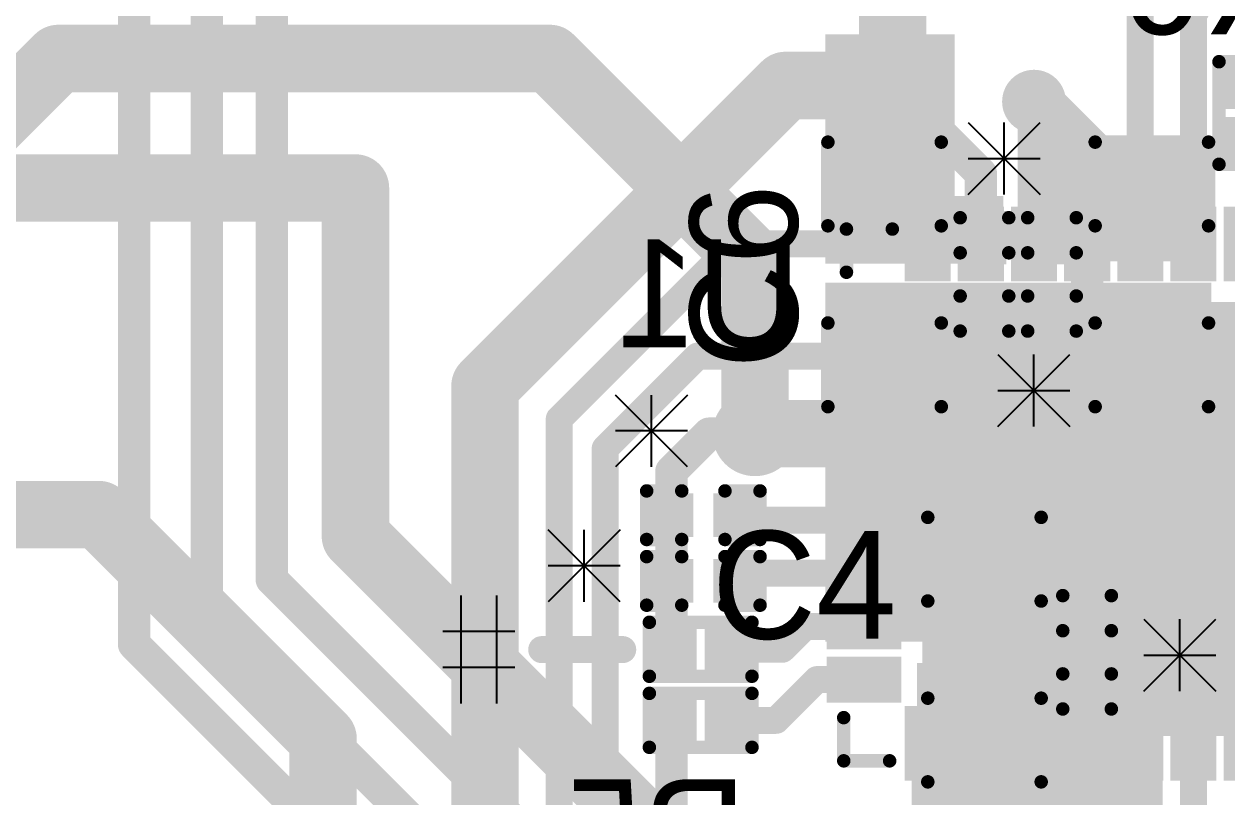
# Model space of a CAD drawing. Header units: millimetres. Extents: x 0.85 to 4.91, y 0.77 to 5.15.
# Drawn here: x 4.0642 to 4.5098, y 3.4474 to 3.7338 of the extents above; entities that cross this region are included whole.
import ezdxf

# ---------------------------------------------------------------- set-up
doc = ezdxf.new("R2010")
doc.units = ezdxf.units.MM
doc.header["$MEASUREMENT"] = 0
for name, color, linetype in [('BottomLayer', 5, 'Continuous'), ('BottomOverlay', 54, 'Continuous'), ('BottomPaste', 16, 'Continuous'), ('BottomSolder', 6, 'Continuous'), ('MultiLayer', 9, 'Continuous'), ('TopLayer', 1, 'Continuous'), ('TopOverlay', 2, 'Continuous'), ('TopPaste', 8, 'Continuous'), ('TopSolder', 216, 'Continuous'), ('ViaHoleLayer', 16, 'Continuous')]:
    doc.layers.add(name, color=color, linetype=linetype)

# ---------------------------------------------------------------- blocks, each defined once
blk = doc.blocks.new('CAP_0201_81')
at = {"layer": 'TopLayer'}
for points in [[(-0.01772, -0.00591), (-0.00591, -0.00591), (-0.01772, 0.00591), (-0.00591, 0.00591)], [(0.00591, -0.00591), (0.01772, -0.00591), (0.00591, 0.00591), (0.01772, 0.00591)]]:
    blk.add_solid(points, dxfattribs=at)
at = {"layer": 'TopOverlay', "const_width": 0.005}
for points in [[(-0.021, -0.009), (-0.021, 0.009)], [(-0.008, 0.009), (-0.021, 0.009)], [(0.021, 0.009), (0.008, 0.009)], [(0.021, -0.009), (0.021, 0.009)], [(-0.008, -0.009), (-0.021, -0.009)], [(0.021, -0.009), (0.008, -0.009)]]:
    blk.add_lwpolyline(points, dxfattribs=at)
at = {"layer": 'TopOverlay', "const_width": 0.0025}
for points in [[(-0.02225, 0.009, 1), (-0.01975, 0.009, 1)], [(-0.02225, 0.009, 1), (-0.01975, 0.009, 1)], [(-0.00925, 0.009, 1), (-0.00675, 0.009, 1)], [(0.00675, 0.009, 1), (0.00925, 0.009, 1)], [(0.01975, 0.009, 1), (0.02225, 0.009, 1)], [(0.01975, 0.009, 1), (0.02225, 0.009, 1)], [(-0.02225, -0.009, 1), (-0.01975, -0.009, 1)], [(-0.02225, -0.009, 1), (-0.01975, -0.009, 1)], [(-0.00925, -0.009, 1), (-0.00675, -0.009, 1)], [(0.00675, -0.009, 1), (0.00925, -0.009, 1)], [(0.01975, -0.009, 1), (0.02225, -0.009, 1)], [(0.01975, -0.009, 1), (0.02225, -0.009, 1)]]:
    blk.add_lwpolyline(points, format="xyb", close=True, dxfattribs=at)
at = {"layer": 'TopPaste'}
for points in [[(-0.01772, -0.00591), (-0.00591, -0.00591), (-0.01772, 0.00591), (-0.00591, 0.00591)], [(0.00591, -0.00591), (0.01772, -0.00591), (0.00591, 0.00591), (0.01772, 0.00591)]]:
    blk.add_solid(points, dxfattribs=at)
at = {"layer": 'TopSolder'}
for points in [[(-0.01988, -0.00807), (-0.00374, -0.00807), (-0.01988, 0.00807), (-0.00374, 0.00807)], [(0.00374, -0.00807), (0.01988, -0.00807), (0.00374, 0.00807), (0.01988, 0.00807)]]:
    blk.add_solid(points, dxfattribs=at)
blk = doc.blocks.new('32_QFN_B_140')
at = {"layer": 'BottomLayer'}
for points in [[(-0.07343, 0.08268), (-0.06437, 0.08268), (-0.07343, 0.10236), (-0.06437, 0.10236)], [(-0.05374, 0.08268), (-0.04469, 0.08268), (-0.05374, 0.10236), (-0.04469, 0.10236)], [(-0.03406, 0.08268), (-0.025, 0.08268), (-0.03406, 0.10236), (-0.025, 0.10236)], [(-0.01437, 0.08268), (-0.00532, 0.08268), (-0.01437, 0.10236), (-0.00532, 0.10236)], [(0.00532, 0.08268), (0.01437, 0.08268), (0.00532, 0.10236), (0.01437, 0.10236)], [(0.025, 0.08268), (0.03406, 0.08268), (0.025, 0.10236), (0.03406, 0.10236)], [(0.04469, 0.08268), (0.05374, 0.08268), (0.04469, 0.10236), (0.05374, 0.10236)], [(0.06437, 0.08268), (0.07343, 0.08268), (0.06437, 0.10236), (0.07343, 0.10236)], [(-0.10236, 0.06437), (-0.08268, 0.06437), (-0.10236, 0.07343), (-0.08268, 0.07343)], [(0.08268, 0.06437), (0.10236, 0.06437), (0.08268, 0.07343), (0.10236, 0.07343)], [(-0.06693, -0.06693), (0.06693, -0.06693), (-0.06693, 0.06693), (0.06693, 0.06693)], [(-0.10236, 0.04469), (-0.08268, 0.04469), (-0.10236, 0.05374), (-0.08268, 0.05374)], [(0.08268, 0.04469), (0.10236, 0.04469), (0.08268, 0.05374), (0.10236, 0.05374)], [(-0.10236, 0.025), (-0.08268, 0.025), (-0.10236, 0.03406), (-0.08268, 0.03406)], [(0.08268, 0.025), (0.10236, 0.025), (0.08268, 0.03406), (0.10236, 0.03406)], [(-0.10236, 0.00532), (-0.08268, 0.00532), (-0.10236, 0.01437), (-0.08268, 0.01437)], [(0.08268, 0.00532), (0.10236, 0.00532), (0.08268, 0.01437), (0.10236, 0.01437)], [(-0.10236, -0.01437), (-0.08268, -0.01437), (-0.10236, -0.00532), (-0.08268, -0.00532)], [(0.08268, -0.01437), (0.10236, -0.01437), (0.08268, -0.00532), (0.10236, -0.00532)], [(-0.10236, -0.03406), (-0.08268, -0.03406), (-0.10236, -0.025), (-0.08268, -0.025)], [(0.08268, -0.03406), (0.10236, -0.03406), (0.08268, -0.025), (0.10236, -0.025)], [(-0.10236, -0.05374), (-0.08268, -0.05374), (-0.10236, -0.04469), (-0.08268, -0.04469)], [(0.08268, -0.05374), (0.10236, -0.05374), (0.08268, -0.04469), (0.10236, -0.04469)], [(-0.10236, -0.07343), (-0.08268, -0.07343), (-0.10236, -0.06437), (-0.08268, -0.06437)], [(0.08268, -0.07343), (0.10236, -0.07343), (0.08268, -0.06437), (0.10236, -0.06437)], [(-0.07343, -0.10236), (-0.06437, -0.10236), (-0.07343, -0.08268), (-0.06437, -0.08268)], [(-0.05374, -0.10236), (-0.04469, -0.10236), (-0.05374, -0.08268), (-0.04469, -0.08268)], [(-0.03406, -0.10236), (-0.025, -0.10236), (-0.03406, -0.08268), (-0.025, -0.08268)], [(-0.01437, -0.10236), (-0.00532, -0.10236), (-0.01437, -0.08268), (-0.00532, -0.08268)], [(0.00532, -0.10236), (0.01437, -0.10236), (0.00532, -0.08268), (0.01437, -0.08268)], [(0.025, -0.10236), (0.03406, -0.10236), (0.025, -0.08268), (0.03406, -0.08268)], [(0.04469, -0.10236), (0.05374, -0.10236), (0.04469, -0.08268), (0.05374, -0.08268)], [(0.06437, -0.10236), (0.07343, -0.10236), (0.06437, -0.08268), (0.07343, -0.08268)]]:
    blk.add_solid(points, dxfattribs=at)
at = {"layer": 'BottomOverlay', "const_width": 0.005}
for points in [[(-0.099, 0.098), (-0.099, 0.082)], [(-0.082, 0.098), (-0.099, 0.098)], [(0.1, 0.099), (0.083, 0.099)], [(0.1, 0.099), (0.1, 0.083)], [(0.099, -0.082), (0.099, -0.098)], [(-0.1, -0.083), (-0.1, -0.099)], [(-0.083, -0.099), (-0.1, -0.099)], [(0.099, -0.098), (0.082, -0.098)]]:
    blk.add_lwpolyline(points, dxfattribs=at)
at = {"layer": 'BottomOverlay'}
for points, const_width in [([(-0.10025, 0.098, 1), (-0.09775, 0.098, 1)], 0.0025), ([(-0.10025, 0.098, 1), (-0.09775, 0.098, 1)], 0.0025), ([(-0.08325, 0.098, 1), (-0.08075, 0.098, 1)], 0.0025), ([(0.08175, 0.099, 1), (0.08425, 0.099, 1)], 0.0025), ([(0.09875, 0.099, 1), (0.10125, 0.099, 1)], 0.0025), ([(0.09875, 0.099, 1), (0.10125, 0.099, 1)], 0.0025), ([(0.09875, 0.083, 1), (0.10125, 0.083, 1)], 0.0025), ([(-0.10025, 0.082, 1), (-0.09775, 0.082, 1)], 0.0025), ([(-0.10876, -0.07, 1), (-0.11324, -0.07, 1)], 0.005), ([(-0.11449, -0.07, 1), (-0.11199, -0.07, 1)], 0.0025), ([(-0.11001, -0.07, 1), (-0.10751, -0.07, 1)], 0.0025), ([(0.09775, -0.082, 1), (0.10025, -0.082, 1)], 0.0025), ([(-0.10125, -0.083, 1), (-0.09875, -0.083, 1)], 0.0025), ([(-0.10125, -0.099, 1), (-0.09875, -0.099, 1)], 0.0025), ([(-0.10125, -0.099, 1), (-0.09875, -0.099, 1)], 0.0025), ([(-0.08425, -0.099, 1), (-0.08175, -0.099, 1)], 0.0025), ([(0.08075, -0.098, 1), (0.08325, -0.098, 1)], 0.0025), ([(0.09775, -0.098, 1), (0.10025, -0.098, 1)], 0.0025), ([(0.09775, -0.098, 1), (0.10025, -0.098, 1)], 0.0025)]:
    blk.add_lwpolyline(points, format="xyb", close=True, dxfattribs=dict(at, const_width=const_width))
at = {"layer": 'BottomPaste'}
for points in [[(-0.07343, 0.08268), (-0.06437, 0.08268), (-0.07343, 0.10236), (-0.06437, 0.10236)], [(-0.05374, 0.08268), (-0.04469, 0.08268), (-0.05374, 0.10236), (-0.04469, 0.10236)], [(-0.03406, 0.08268), (-0.025, 0.08268), (-0.03406, 0.10236), (-0.025, 0.10236)], [(-0.01437, 0.08268), (-0.00532, 0.08268), (-0.01437, 0.10236), (-0.00532, 0.10236)], [(0.00532, 0.08268), (0.01437, 0.08268), (0.00532, 0.10236), (0.01437, 0.10236)], [(0.025, 0.08268), (0.03406, 0.08268), (0.025, 0.10236), (0.03406, 0.10236)], [(0.04469, 0.08268), (0.05374, 0.08268), (0.04469, 0.10236), (0.05374, 0.10236)], [(0.06437, 0.08268), (0.07343, 0.08268), (0.06437, 0.10236), (0.07343, 0.10236)], [(-0.10236, 0.06437), (-0.08268, 0.06437), (-0.10236, 0.07343), (-0.08268, 0.07343)], [(0.08268, 0.06437), (0.10236, 0.06437), (0.08268, 0.07343), (0.10236, 0.07343)], [(-0.06693, -0.06693), (0.06693, -0.06693), (-0.06693, 0.06693), (0.06693, 0.06693)], [(-0.10236, 0.04469), (-0.08268, 0.04469), (-0.10236, 0.05374), (-0.08268, 0.05374)], [(0.08268, 0.04469), (0.10236, 0.04469), (0.08268, 0.05374), (0.10236, 0.05374)], [(-0.10236, 0.025), (-0.08268, 0.025), (-0.10236, 0.03406), (-0.08268, 0.03406)], [(0.08268, 0.025), (0.10236, 0.025), (0.08268, 0.03406), (0.10236, 0.03406)], [(-0.10236, 0.00532), (-0.08268, 0.00532), (-0.10236, 0.01437), (-0.08268, 0.01437)], [(0.08268, 0.00532), (0.10236, 0.00532), (0.08268, 0.01437), (0.10236, 0.01437)], [(-0.10236, -0.01437), (-0.08268, -0.01437), (-0.10236, -0.00532), (-0.08268, -0.00532)], [(0.08268, -0.01437), (0.10236, -0.01437), (0.08268, -0.00532), (0.10236, -0.00532)], [(-0.10236, -0.03406), (-0.08268, -0.03406), (-0.10236, -0.025), (-0.08268, -0.025)], [(0.08268, -0.03406), (0.10236, -0.03406), (0.08268, -0.025), (0.10236, -0.025)], [(-0.10236, -0.05374), (-0.08268, -0.05374), (-0.10236, -0.04469), (-0.08268, -0.04469)], [(0.08268, -0.05374), (0.10236, -0.05374), (0.08268, -0.04469), (0.10236, -0.04469)], [(-0.10236, -0.07343), (-0.08268, -0.07343), (-0.10236, -0.06437), (-0.08268, -0.06437)], [(0.08268, -0.07343), (0.10236, -0.07343), (0.08268, -0.06437), (0.10236, -0.06437)], [(-0.07343, -0.10236), (-0.06437, -0.10236), (-0.07343, -0.08268), (-0.06437, -0.08268)], [(-0.05374, -0.10236), (-0.04469, -0.10236), (-0.05374, -0.08268), (-0.04469, -0.08268)], [(-0.03406, -0.10236), (-0.025, -0.10236), (-0.03406, -0.08268), (-0.025, -0.08268)], [(-0.01437, -0.10236), (-0.00532, -0.10236), (-0.01437, -0.08268), (-0.00532, -0.08268)], [(0.00532, -0.10236), (0.01437, -0.10236), (0.00532, -0.08268), (0.01437, -0.08268)], [(0.025, -0.10236), (0.03406, -0.10236), (0.025, -0.08268), (0.03406, -0.08268)], [(0.04469, -0.10236), (0.05374, -0.10236), (0.04469, -0.08268), (0.05374, -0.08268)], [(0.06437, -0.10236), (0.07343, -0.10236), (0.06437, -0.08268), (0.07343, -0.08268)]]:
    blk.add_solid(points, dxfattribs=at)
at = {"layer": 'BottomSolder'}
for points in [[(-0.07743, 0.07868), (-0.06037, 0.07868), (-0.07743, 0.10636), (-0.06037, 0.10636)], [(-0.05774, 0.07868), (-0.04069, 0.07868), (-0.05774, 0.10636), (-0.04069, 0.10636)], [(-0.03806, 0.07868), (-0.021, 0.07868), (-0.03806, 0.10636), (-0.021, 0.10636)], [(-0.01837, 0.07868), (-0.00132, 0.07868), (-0.01837, 0.10636), (-0.00132, 0.10636)], [(0.00131, 0.07868), (0.01837, 0.07868), (0.00131, 0.10636), (0.01837, 0.10636)], [(0.021, 0.07868), (0.03805, 0.07868), (0.021, 0.10636), (0.03805, 0.10636)], [(0.04068, 0.07868), (0.05774, 0.07868), (0.04068, 0.10636), (0.05774, 0.10636)], [(0.06037, 0.07868), (0.07743, 0.07868), (0.06037, 0.10636), (0.07743, 0.10636)], [(-0.10636, 0.06037), (-0.07868, 0.06037), (-0.10636, 0.07743), (-0.07868, 0.07743)], [(0.07868, 0.06037), (0.10636, 0.06037), (0.07868, 0.07743), (0.10636, 0.07743)], [(-0.07093, -0.07093), (0.07093, -0.07093), (-0.07093, 0.07093), (0.07093, 0.07093)], [(-0.10636, 0.04068), (-0.07868, 0.04068), (-0.10636, 0.05774), (-0.07868, 0.05774)], [(0.07868, 0.04068), (0.10636, 0.04068), (0.07868, 0.05774), (0.10636, 0.05774)], [(-0.10636, 0.021), (-0.07868, 0.021), (-0.10636, 0.03805), (-0.07868, 0.03805)], [(0.07868, 0.021), (0.10636, 0.021), (0.07868, 0.03805), (0.10636, 0.03805)], [(-0.10636, 0.00131), (-0.07868, 0.00131), (-0.10636, 0.01837), (-0.07868, 0.01837)], [(0.07868, 0.00131), (0.10636, 0.00131), (0.07868, 0.01837), (0.10636, 0.01837)], [(-0.10636, -0.01837), (-0.07868, -0.01837), (-0.10636, -0.00132), (-0.07868, -0.00132)], [(0.07868, -0.01837), (0.10636, -0.01837), (0.07868, -0.00132), (0.10636, -0.00132)], [(-0.10636, -0.03806), (-0.07868, -0.03806), (-0.10636, -0.021), (-0.07868, -0.021)], [(0.07868, -0.03806), (0.10636, -0.03806), (0.07868, -0.021), (0.10636, -0.021)], [(-0.10636, -0.05774), (-0.07868, -0.05774), (-0.10636, -0.04069), (-0.07868, -0.04069)], [(0.07868, -0.05774), (0.10636, -0.05774), (0.07868, -0.04069), (0.10636, -0.04069)], [(-0.10636, -0.07743), (-0.07868, -0.07743), (-0.10636, -0.06037), (-0.07868, -0.06037)], [(0.07868, -0.07743), (0.10636, -0.07743), (0.07868, -0.06037), (0.10636, -0.06037)], [(-0.07743, -0.10636), (-0.06037, -0.10636), (-0.07743, -0.07868), (-0.06037, -0.07868)], [(-0.05774, -0.10636), (-0.04069, -0.10636), (-0.05774, -0.07868), (-0.04069, -0.07868)], [(-0.03806, -0.10636), (-0.021, -0.10636), (-0.03806, -0.07868), (-0.021, -0.07868)], [(-0.01837, -0.10636), (-0.00132, -0.10636), (-0.01837, -0.07868), (-0.00132, -0.07868)], [(0.00131, -0.10636), (0.01837, -0.10636), (0.00131, -0.07868), (0.01837, -0.07868)], [(0.021, -0.10636), (0.03805, -0.10636), (0.021, -0.07868), (0.03805, -0.07868)], [(0.04068, -0.10636), (0.05774, -0.10636), (0.04068, -0.07868), (0.05774, -0.07868)], [(0.06037, -0.10636), (0.07743, -0.10636), (0.06037, -0.07868), (0.07743, -0.07868)]]:
    blk.add_solid(points, dxfattribs=at)
blk = doc.blocks.new('R___0201_B_192')
at = {"layer": 'BottomLayer'}
for points in [[(-0.01614, -0.00728), (-0.00551, -0.00728), (-0.01614, 0.00728), (-0.00551, 0.00728)], [(0.00551, -0.00728), (0.01614, -0.00728), (0.00551, 0.00728), (0.01614, 0.00728)]]:
    blk.add_solid(points, dxfattribs=at)
at = {"layer": 'BottomOverlay', "const_width": 0.005}
for points in [[(-0.019, -0.01), (-0.019, 0.01)], [(-0.019, 0.01), (0.019, 0.01)], [(0.019, -0.01), (0.019, 0.01)], [(-0.019, -0.01), (0.019, -0.01)]]:
    blk.add_lwpolyline(points, dxfattribs=at)
at = {"layer": 'BottomOverlay', "const_width": 0.0025}
for points in [[(-0.02025, 0.01, 1), (-0.01775, 0.01, 1)], [(-0.02025, 0.01, 1), (-0.01775, 0.01, 1)], [(0.01775, 0.01, 1), (0.02025, 0.01, 1)], [(0.01775, 0.01, 1), (0.02025, 0.01, 1)], [(-0.02025, -0.01, 1), (-0.01775, -0.01, 1)], [(-0.02025, -0.01, 1), (-0.01775, -0.01, 1)], [(0.01775, -0.01, 1), (0.02025, -0.01, 1)], [(0.01775, -0.01, 1), (0.02025, -0.01, 1)]]:
    blk.add_lwpolyline(points, format="xyb", close=True, dxfattribs=at)
at = {"layer": 'BottomPaste'}
for points in [[(-0.01614, -0.00728), (-0.00551, -0.00728), (-0.01614, 0.00728), (-0.00551, 0.00728)], [(0.00551, -0.00728), (0.01614, -0.00728), (0.00551, 0.00728), (0.01614, 0.00728)]]:
    blk.add_solid(points, dxfattribs=at)
at = {"layer": 'BottomSolder'}
for points in [[(-0.02014, -0.01128), (-0.00151, -0.01128), (-0.02014, 0.01128), (-0.00151, 0.01128)], [(0.00151, -0.01128), (0.02014, -0.01128), (0.00151, 0.01128), (0.02014, 0.01128)]]:
    blk.add_solid(points, dxfattribs=at)
blk = doc.blocks.new('R___0201_B_193')
at = {"layer": 'BottomLayer'}
for points in [[(-0.01614, -0.00728), (-0.00551, -0.00728), (-0.01614, 0.00728), (-0.00551, 0.00728)], [(0.00551, -0.00728), (0.01614, -0.00728), (0.00551, 0.00728), (0.01614, 0.00728)]]:
    blk.add_solid(points, dxfattribs=at)
at = {"layer": 'BottomOverlay', "const_width": 0.005}
for points in [[(-0.019, 0.01), (-0.019, -0.01)], [(-0.019, 0.01), (0.019, 0.01)], [(0.019, 0.01), (0.019, -0.01)], [(-0.019, -0.01), (0.019, -0.01)]]:
    blk.add_lwpolyline(points, dxfattribs=at)
at = {"layer": 'BottomOverlay', "const_width": 0.0025}
for points in [[(-0.02025, 0.01, 1), (-0.01775, 0.01, 1)], [(-0.02025, 0.01, 1), (-0.01775, 0.01, 1)], [(0.01775, 0.01, 1), (0.02025, 0.01, 1)], [(0.01775, 0.01, 1), (0.02025, 0.01, 1)], [(-0.02025, -0.01, 1), (-0.01775, -0.01, 1)], [(-0.02025, -0.01, 1), (-0.01775, -0.01, 1)], [(0.01775, -0.01, 1), (0.02025, -0.01, 1)], [(0.01775, -0.01, 1), (0.02025, -0.01, 1)]]:
    blk.add_lwpolyline(points, format="xyb", close=True, dxfattribs=at)
at = {"layer": 'BottomPaste'}
for points in [[(-0.01614, -0.00728), (-0.00551, -0.00728), (-0.01614, 0.00728), (-0.00551, 0.00728)], [(0.00551, -0.00728), (0.01614, -0.00728), (0.00551, 0.00728), (0.01614, 0.00728)]]:
    blk.add_solid(points, dxfattribs=at)
at = {"layer": 'BottomSolder'}
for points in [[(-0.02014, -0.01128), (-0.00151, -0.01128), (-0.02014, 0.01128), (-0.00151, 0.01128)], [(0.00151, -0.01128), (0.02014, -0.01128), (0.00151, 0.01128), (0.02014, 0.01128)]]:
    blk.add_solid(points, dxfattribs=at)
blk = doc.blocks.new('R___0201_B_194')
at = {"layer": 'BottomLayer'}
for points in [[(-0.01614, -0.00728), (-0.00551, -0.00728), (-0.01614, 0.00728), (-0.00551, 0.00728)], [(0.00551, -0.00728), (0.01614, -0.00728), (0.00551, 0.00728), (0.01614, 0.00728)]]:
    blk.add_solid(points, dxfattribs=at)
at = {"layer": 'BottomOverlay', "const_width": 0.005}
for points in [[(-0.019, -0.01), (-0.019, 0.01)], [(-0.019, 0.01), (0.019, 0.01)], [(0.019, -0.01), (0.019, 0.01)], [(-0.019, -0.01), (0.019, -0.01)]]:
    blk.add_lwpolyline(points, dxfattribs=at)
at = {"layer": 'BottomOverlay', "const_width": 0.0025}
for points in [[(-0.02025, 0.01, 1), (-0.01775, 0.01, 1)], [(-0.02025, 0.01, 1), (-0.01775, 0.01, 1)], [(0.01775, 0.01, 1), (0.02025, 0.01, 1)], [(0.01775, 0.01, 1), (0.02025, 0.01, 1)], [(-0.02025, -0.01, 1), (-0.01775, -0.01, 1)], [(-0.02025, -0.01, 1), (-0.01775, -0.01, 1)], [(0.01775, -0.01, 1), (0.02025, -0.01, 1)], [(0.01775, -0.01, 1), (0.02025, -0.01, 1)]]:
    blk.add_lwpolyline(points, format="xyb", close=True, dxfattribs=at)
at = {"layer": 'BottomPaste'}
for points in [[(-0.01614, -0.00728), (-0.00551, -0.00728), (-0.01614, 0.00728), (-0.00551, 0.00728)], [(0.00551, -0.00728), (0.01614, -0.00728), (0.00551, 0.00728), (0.01614, 0.00728)]]:
    blk.add_solid(points, dxfattribs=at)
at = {"layer": 'BottomSolder'}
for points in [[(-0.02014, -0.01128), (-0.00151, -0.01128), (-0.02014, 0.01128), (-0.00151, 0.01128)], [(0.00151, -0.01128), (0.02014, -0.01128), (0.00151, 0.01128), (0.02014, 0.01128)]]:
    blk.add_solid(points, dxfattribs=at)
blk = doc.blocks.new('C__0603_218')
at = {"layer": 'TopLayer'}
for points in [[(-0.045, 0.0175), (-0.045, -0.0175), (-0.015, 0.0175), (-0.015, -0.0175)], [(0.015, 0.0175), (0.015, -0.0175), (0.045, 0.0175), (0.045, -0.0175)]]:
    blk.add_solid(points, dxfattribs=at)
at = {"layer": 'TopOverlay', "const_width": 0.005}
for points in [[(-0.049, -0.021), (-0.049, 0.021)], [(-0.018, 0.021), (-0.049, 0.021)], [(0.049, 0.021), (0.018, 0.021)], [(0.049, -0.021), (0.049, 0.021)], [(-0.018, -0.021), (-0.049, -0.021)], [(0.049, -0.021), (0.018, -0.021)]]:
    blk.add_lwpolyline(points, dxfattribs=at)
at = {"layer": 'TopOverlay', "const_width": 0.0025}
for points in [[(-0.05025, 0.021, 1), (-0.04775, 0.021, 1)], [(-0.05025, 0.021, 1), (-0.04775, 0.021, 1)], [(-0.01925, 0.021, 1), (-0.01675, 0.021, 1)], [(0.01675, 0.021, 1), (0.01925, 0.021, 1)], [(0.04775, 0.021, 1), (0.05025, 0.021, 1)], [(0.04775, 0.021, 1), (0.05025, 0.021, 1)], [(-0.05025, -0.021, 1), (-0.04775, -0.021, 1)], [(-0.05025, -0.021, 1), (-0.04775, -0.021, 1)], [(-0.01925, -0.021, 1), (-0.01675, -0.021, 1)], [(0.01675, -0.021, 1), (0.01925, -0.021, 1)], [(0.04775, -0.021, 1), (0.05025, -0.021, 1)], [(0.04775, -0.021, 1), (0.05025, -0.021, 1)]]:
    blk.add_lwpolyline(points, format="xyb", close=True, dxfattribs=at)
at = {"layer": 'TopPaste'}
for points in [[(-0.045, 0.0175), (-0.045, -0.0175), (-0.015, 0.0175), (-0.015, -0.0175)], [(0.015, 0.0175), (0.015, -0.0175), (0.045, 0.0175), (0.045, -0.0175)]]:
    blk.add_solid(points, dxfattribs=at)
at = {"layer": 'TopSolder'}
for points in [[(-0.04736, 0.01986), (-0.04736, -0.01986), (-0.01264, 0.01986), (-0.01264, -0.01986)], [(0.01264, 0.01986), (0.01264, -0.01986), (0.04736, 0.01986), (0.04736, -0.01986)]]:
    blk.add_solid(points, dxfattribs=at)
blk = doc.blocks.new('CAP_0201_219')
at = {"layer": 'TopLayer'}
for points in [[(-0.01772, -0.00591), (-0.00591, -0.00591), (-0.01772, 0.00591), (-0.00591, 0.00591)], [(0.00591, -0.00591), (0.01772, -0.00591), (0.00591, 0.00591), (0.01772, 0.00591)]]:
    blk.add_solid(points, dxfattribs=at)
at = {"layer": 'TopOverlay', "const_width": 0.005}
for points in [[(-0.021, -0.009), (-0.021, 0.009)], [(-0.008, 0.009), (-0.021, 0.009)], [(0.021, 0.009), (0.008, 0.009)], [(0.021, -0.009), (0.021, 0.009)], [(-0.008, -0.009), (-0.021, -0.009)], [(0.021, -0.009), (0.008, -0.009)]]:
    blk.add_lwpolyline(points, dxfattribs=at)
at = {"layer": 'TopOverlay', "const_width": 0.0025}
for points in [[(-0.02225, 0.009, 1), (-0.01975, 0.009, 1)], [(-0.02225, 0.009, 1), (-0.01975, 0.009, 1)], [(-0.00925, 0.009, 1), (-0.00675, 0.009, 1)], [(0.00675, 0.009, 1), (0.00925, 0.009, 1)], [(0.01975, 0.009, 1), (0.02225, 0.009, 1)], [(0.01975, 0.009, 1), (0.02225, 0.009, 1)], [(-0.02225, -0.009, 1), (-0.01975, -0.009, 1)], [(-0.02225, -0.009, 1), (-0.01975, -0.009, 1)], [(-0.00925, -0.009, 1), (-0.00675, -0.009, 1)], [(0.00675, -0.009, 1), (0.00925, -0.009, 1)], [(0.01975, -0.009, 1), (0.02225, -0.009, 1)], [(0.01975, -0.009, 1), (0.02225, -0.009, 1)]]:
    blk.add_lwpolyline(points, format="xyb", close=True, dxfattribs=at)
at = {"layer": 'TopPaste'}
for points in [[(-0.01772, -0.00591), (-0.00591, -0.00591), (-0.01772, 0.00591), (-0.00591, 0.00591)], [(0.00591, -0.00591), (0.01772, -0.00591), (0.00591, 0.00591), (0.01772, 0.00591)]]:
    blk.add_solid(points, dxfattribs=at)
at = {"layer": 'TopSolder'}
for points in [[(-0.01988, -0.00807), (-0.00374, -0.00807), (-0.01988, 0.00807), (-0.00374, 0.00807)], [(0.00374, -0.00807), (0.01988, -0.00807), (0.00374, 0.00807), (0.01988, 0.00807)]]:
    blk.add_solid(points, dxfattribs=at)
blk = doc.blocks.new('C__0603_220')
at = {"layer": 'TopLayer'}
for points in [[(-0.045, 0.0175), (-0.045, -0.0175), (-0.015, 0.0175), (-0.015, -0.0175)], [(0.015, 0.0175), (0.015, -0.0175), (0.045, 0.0175), (0.045, -0.0175)]]:
    blk.add_solid(points, dxfattribs=at)
at = {"layer": 'TopOverlay', "const_width": 0.005}
for points in [[(-0.049, 0.021), (-0.049, -0.021)], [(-0.049, 0.021), (-0.018, 0.021)], [(0.018, 0.021), (0.049, 0.021)], [(0.049, 0.021), (0.049, -0.021)], [(-0.049, -0.021), (-0.018, -0.021)], [(0.018, -0.021), (0.049, -0.021)]]:
    blk.add_lwpolyline(points, dxfattribs=at)
at = {"layer": 'TopOverlay', "const_width": 0.0025}
for points in [[(-0.05025, 0.021, 1), (-0.04775, 0.021, 1)], [(-0.05025, 0.021, 1), (-0.04775, 0.021, 1)], [(-0.01925, 0.021, 1), (-0.01675, 0.021, 1)], [(0.01675, 0.021, 1), (0.01925, 0.021, 1)], [(0.04775, 0.021, 1), (0.05025, 0.021, 1)], [(0.04775, 0.021, 1), (0.05025, 0.021, 1)], [(-0.05025, -0.021, 1), (-0.04775, -0.021, 1)], [(-0.05025, -0.021, 1), (-0.04775, -0.021, 1)], [(-0.01925, -0.021, 1), (-0.01675, -0.021, 1)], [(0.01675, -0.021, 1), (0.01925, -0.021, 1)], [(0.04775, -0.021, 1), (0.05025, -0.021, 1)], [(0.04775, -0.021, 1), (0.05025, -0.021, 1)]]:
    blk.add_lwpolyline(points, format="xyb", close=True, dxfattribs=at)
at = {"layer": 'TopPaste'}
for points in [[(-0.045, 0.0175), (-0.045, -0.0175), (-0.015, 0.0175), (-0.015, -0.0175)], [(0.015, 0.0175), (0.015, -0.0175), (0.045, 0.0175), (0.045, -0.0175)]]:
    blk.add_solid(points, dxfattribs=at)
at = {"layer": 'TopSolder'}
for points in [[(-0.04736, 0.01986), (-0.04736, -0.01986), (-0.01264, 0.01986), (-0.01264, -0.01986)], [(0.01264, 0.01986), (0.01264, -0.01986), (0.04736, 0.01986), (0.04736, -0.01986)]]:
    blk.add_solid(points, dxfattribs=at)
blk = doc.blocks.new('CAP_0201_221')
at = {"layer": 'TopLayer'}
for points in [[(-0.01772, -0.00591), (-0.00591, -0.00591), (-0.01772, 0.00591), (-0.00591, 0.00591)], [(0.00591, -0.00591), (0.01772, -0.00591), (0.00591, 0.00591), (0.01772, 0.00591)]]:
    blk.add_solid(points, dxfattribs=at)
at = {"layer": 'TopOverlay', "const_width": 0.005}
for points in [[(-0.021, 0.009), (-0.021, -0.009)], [(-0.021, 0.009), (-0.008, 0.009)], [(0.008, 0.009), (0.021, 0.009)], [(0.021, 0.009), (0.021, -0.009)], [(-0.021, -0.009), (-0.008, -0.009)], [(0.008, -0.009), (0.021, -0.009)]]:
    blk.add_lwpolyline(points, dxfattribs=at)
at = {"layer": 'TopOverlay', "const_width": 0.0025}
for points in [[(-0.02225, 0.009, 1), (-0.01975, 0.009, 1)], [(-0.02225, 0.009, 1), (-0.01975, 0.009, 1)], [(-0.00925, 0.009, 1), (-0.00675, 0.009, 1)], [(0.00675, 0.009, 1), (0.00925, 0.009, 1)], [(0.01975, 0.009, 1), (0.02225, 0.009, 1)], [(0.01975, 0.009, 1), (0.02225, 0.009, 1)], [(-0.02225, -0.009, 1), (-0.01975, -0.009, 1)], [(-0.02225, -0.009, 1), (-0.01975, -0.009, 1)], [(-0.00925, -0.009, 1), (-0.00675, -0.009, 1)], [(0.00675, -0.009, 1), (0.00925, -0.009, 1)], [(0.01975, -0.009, 1), (0.02225, -0.009, 1)], [(0.01975, -0.009, 1), (0.02225, -0.009, 1)]]:
    blk.add_lwpolyline(points, format="xyb", close=True, dxfattribs=at)
at = {"layer": 'TopPaste'}
for points in [[(-0.01772, -0.00591), (-0.00591, -0.00591), (-0.01772, 0.00591), (-0.00591, 0.00591)], [(0.00591, -0.00591), (0.01772, -0.00591), (0.00591, 0.00591), (0.01772, 0.00591)]]:
    blk.add_solid(points, dxfattribs=at)
at = {"layer": 'TopSolder'}
for points in [[(-0.01988, -0.00807), (-0.00374, -0.00807), (-0.01988, 0.00807), (-0.00374, 0.00807)], [(0.00374, -0.00807), (0.01988, -0.00807), (0.00374, 0.00807), (0.01988, 0.00807)]]:
    blk.add_solid(points, dxfattribs=at)
blk = doc.blocks.new('CAP_0201_B_252')
at = {"layer": 'BottomLayer'}
for points in [[(-0.01772, -0.00591), (-0.00591, -0.00591), (-0.01772, 0.00591), (-0.00591, 0.00591)], [(0.00591, -0.00591), (0.01772, -0.00591), (0.00591, 0.00591), (0.01772, 0.00591)]]:
    blk.add_solid(points, dxfattribs=at)
at = {"layer": 'BottomOverlay', "const_width": 0.005}
for points in [[(-0.021, -0.009), (-0.021, 0.009)], [(-0.021, 0.009), (-0.008, 0.009)], [(0.008, 0.009), (0.021, 0.009)], [(0.021, -0.009), (0.021, 0.009)], [(-0.021, -0.009), (-0.008, -0.009)], [(0.008, -0.009), (0.021, -0.009)]]:
    blk.add_lwpolyline(points, dxfattribs=at)
at = {"layer": 'BottomOverlay', "const_width": 0.0025}
for points in [[(-0.02225, 0.009, 1), (-0.01975, 0.009, 1)], [(-0.02225, 0.009, 1), (-0.01975, 0.009, 1)], [(-0.00925, 0.009, 1), (-0.00675, 0.009, 1)], [(0.00675, 0.009, 1), (0.00925, 0.009, 1)], [(0.01975, 0.009, 1), (0.02225, 0.009, 1)], [(0.01975, 0.009, 1), (0.02225, 0.009, 1)], [(-0.02225, -0.009, 1), (-0.01975, -0.009, 1)], [(-0.02225, -0.009, 1), (-0.01975, -0.009, 1)], [(-0.00925, -0.009, 1), (-0.00675, -0.009, 1)], [(0.00675, -0.009, 1), (0.00925, -0.009, 1)], [(0.01975, -0.009, 1), (0.02225, -0.009, 1)], [(0.01975, -0.009, 1), (0.02225, -0.009, 1)]]:
    blk.add_lwpolyline(points, format="xyb", close=True, dxfattribs=at)
at = {"layer": 'BottomPaste'}
for points in [[(-0.01772, -0.00591), (-0.00591, -0.00591), (-0.01772, 0.00591), (-0.00591, 0.00591)], [(0.00591, -0.00591), (0.01772, -0.00591), (0.00591, 0.00591), (0.01772, 0.00591)]]:
    blk.add_solid(points, dxfattribs=at)
at = {"layer": 'BottomSolder'}
for points in [[(-0.01988, -0.00807), (-0.00374, -0.00807), (-0.01988, 0.00807), (-0.00374, 0.00807)], [(0.00374, -0.00807), (0.01988, -0.00807), (0.00374, 0.00807), (0.01988, 0.00807)]]:
    blk.add_solid(points, dxfattribs=at)
blk = doc.blocks.new('CAP_0201_B_253')
at = {"layer": 'BottomLayer'}
for points in [[(-0.01772, -0.00591), (-0.00591, -0.00591), (-0.01772, 0.00591), (-0.00591, 0.00591)], [(0.00591, -0.00591), (0.01772, -0.00591), (0.00591, 0.00591), (0.01772, 0.00591)]]:
    blk.add_solid(points, dxfattribs=at)
at = {"layer": 'BottomOverlay', "const_width": 0.005}
for points in [[(-0.021, -0.009), (-0.021, 0.009)], [(-0.021, 0.009), (-0.008, 0.009)], [(0.008, 0.009), (0.021, 0.009)], [(0.021, -0.009), (0.021, 0.009)], [(-0.021, -0.009), (-0.008, -0.009)], [(0.008, -0.009), (0.021, -0.009)]]:
    blk.add_lwpolyline(points, dxfattribs=at)
at = {"layer": 'BottomOverlay', "const_width": 0.0025}
for points in [[(-0.02225, 0.009, 1), (-0.01975, 0.009, 1)], [(-0.02225, 0.009, 1), (-0.01975, 0.009, 1)], [(-0.00925, 0.009, 1), (-0.00675, 0.009, 1)], [(0.00675, 0.009, 1), (0.00925, 0.009, 1)], [(0.01975, 0.009, 1), (0.02225, 0.009, 1)], [(0.01975, 0.009, 1), (0.02225, 0.009, 1)], [(-0.02225, -0.009, 1), (-0.01975, -0.009, 1)], [(-0.02225, -0.009, 1), (-0.01975, -0.009, 1)], [(-0.00925, -0.009, 1), (-0.00675, -0.009, 1)], [(0.00675, -0.009, 1), (0.00925, -0.009, 1)], [(0.01975, -0.009, 1), (0.02225, -0.009, 1)], [(0.01975, -0.009, 1), (0.02225, -0.009, 1)]]:
    blk.add_lwpolyline(points, format="xyb", close=True, dxfattribs=at)
at = {"layer": 'BottomPaste'}
for points in [[(-0.01772, -0.00591), (-0.00591, -0.00591), (-0.01772, 0.00591), (-0.00591, 0.00591)], [(0.00591, -0.00591), (0.01772, -0.00591), (0.00591, 0.00591), (0.01772, 0.00591)]]:
    blk.add_solid(points, dxfattribs=at)
at = {"layer": 'BottomSolder'}
for points in [[(-0.01988, -0.00807), (-0.00374, -0.00807), (-0.01988, 0.00807), (-0.00374, 0.00807)], [(0.00374, -0.00807), (0.01988, -0.00807), (0.00374, 0.00807), (0.01988, 0.00807)]]:
    blk.add_solid(points, dxfattribs=at)
blk = doc.blocks.new('C__0603_254')
at = {"layer": 'TopLayer'}
for points in [[(-0.045, 0.0175), (-0.045, -0.0175), (-0.015, 0.0175), (-0.015, -0.0175)], [(0.015, 0.0175), (0.015, -0.0175), (0.045, 0.0175), (0.045, -0.0175)]]:
    blk.add_solid(points, dxfattribs=at)
at = {"layer": 'TopOverlay', "const_width": 0.005}
for points in [[(-0.049, -0.021), (-0.049, 0.021)], [(-0.018, 0.021), (-0.049, 0.021)], [(0.049, 0.021), (0.018, 0.021)], [(0.049, -0.021), (0.049, 0.021)], [(-0.018, -0.021), (-0.049, -0.021)], [(0.049, -0.021), (0.018, -0.021)]]:
    blk.add_lwpolyline(points, dxfattribs=at)
at = {"layer": 'TopOverlay', "const_width": 0.0025}
for points in [[(-0.05025, 0.021, 1), (-0.04775, 0.021, 1)], [(-0.05025, 0.021, 1), (-0.04775, 0.021, 1)], [(-0.01925, 0.021, 1), (-0.01675, 0.021, 1)], [(0.01675, 0.021, 1), (0.01925, 0.021, 1)], [(0.04775, 0.021, 1), (0.05025, 0.021, 1)], [(0.04775, 0.021, 1), (0.05025, 0.021, 1)], [(-0.05025, -0.021, 1), (-0.04775, -0.021, 1)], [(-0.05025, -0.021, 1), (-0.04775, -0.021, 1)], [(-0.01925, -0.021, 1), (-0.01675, -0.021, 1)], [(0.01675, -0.021, 1), (0.01925, -0.021, 1)], [(0.04775, -0.021, 1), (0.05025, -0.021, 1)], [(0.04775, -0.021, 1), (0.05025, -0.021, 1)]]:
    blk.add_lwpolyline(points, format="xyb", close=True, dxfattribs=at)
at = {"layer": 'TopPaste'}
for points in [[(-0.045, 0.0175), (-0.045, -0.0175), (-0.015, 0.0175), (-0.015, -0.0175)], [(0.015, 0.0175), (0.015, -0.0175), (0.045, 0.0175), (0.045, -0.0175)]]:
    blk.add_solid(points, dxfattribs=at)
at = {"layer": 'TopSolder'}
for points in [[(-0.04736, 0.01986), (-0.04736, -0.01986), (-0.01264, 0.01986), (-0.01264, -0.01986)], [(0.01264, 0.01986), (0.01264, -0.01986), (0.04736, 0.01986), (0.04736, -0.01986)]]:
    blk.add_solid(points, dxfattribs=at)

msp = doc.modelspace()

# ---------------------------------------------------------------- linework, layer by layer
at = {"layer": 'BottomLayer'}
for points, const_width in [([(4.4974, 3.739), (4.4974, 3.7786)], 0.012), ([(4.47772, 3.65231), (4.47772, 3.763)], 0.01), ([(4.4974, 3.65231), (4.4974, 3.739)], 0.01), ([(4.034, 3.678), (4.077, 3.721)], 0.025), ([(4.077, 3.721), (4.259, 3.721)], 0.025), ([(4.235, 3.59969), (4.34631, 3.711)], 0.025), ([(4.34631, 3.711), (4.386, 3.711)], 0.025), ([(4.386, 3.711), (4.41866, 3.67834)], 0.012), ([(4.43835, 3.65231), (4.43835, 3.705)], 0.012), ([(4.078, 3.673), (4.187, 3.673)], 0.025), ([(4.41866, 3.65231), (4.41866, 3.67834)], 0.012), ([(4.45803, 3.56963), (4.45803, 3.65231)], 0.012), ([(4.2625, 3.5875), (4.32731, 3.65231)], 0.01), ([(4.32731, 3.65231), (4.39898, 3.65231)], 0.01), ([(4.37535, 3.62868), (4.39898, 3.62868)], 0.012), ([(4.39898, 3.62868), (4.45803, 3.56963)], 0.012), ([(4.2795, 3.5765), (4.31375, 3.61075)], 0.01), ([(4.31375, 3.61075), (4.37358, 3.61075)], 0.01), ([(4.235, 3.016), (4.235, 3.59969)], 0.025), ([(4.2625, 2.9435), (4.2625, 3.5875)], 0.01), ([(4.30406, 3.56806), (4.318, 3.582)], 0.012), ([(4.318, 3.582), (4.335, 3.582)], 0.012), ([(4.2795, 2.916), (4.2795, 3.5765)], 0.01), ([(4.30406, 3.55179), (4.30406, 3.56806)], 0.012), ([(4.45803, 3.56963), (4.46787, 3.55979)], 0.012), ([(4.034, 3.552), (4.092, 3.552)], 0.025), ([(4.092, 3.552), (4.175, 3.469)], 0.025), ([(4.46787, 3.54787), (4.46787, 3.55979)], 0.012), ([(4.30406, 3.52745), (4.30406, 3.55179)], 0.012), ([(4.32768, 3.55279), (4.33053, 3.54994)], 0.01), ([(4.33053, 3.54994), (4.37535, 3.54994)], 0.01), ([(4.47772, 3.46727), (4.47772, 3.54787)], 0.012), ([(4.30406, 3.5031), (4.30406, 3.52745)], 0.012), ([(4.32768, 3.52745), (4.33049, 3.53026)], 0.01), ([(4.33049, 3.53026), (4.37535, 3.53026)], 0.01), ([(4.34512, 3.50212), (4.35357, 3.51057)], 0.01), ([(4.35357, 3.51057), (4.37535, 3.51057)], 0.01), ([(4.3267, 3.50212), (4.34512, 3.50212)], 0.01), ([(4.34283, 3.47579), (4.35793, 3.49089)], 0.01), ([(4.35793, 3.49089), (4.37535, 3.49089)], 0.01), ([(4.175, 3.3), (4.175, 3.469)], 0.025), ([(4.30405, 3.42095), (4.30405, 3.47579)], 0.012), ([(4.3257, 3.47579), (4.34283, 3.47579)], 0.01), ([(4.449, 3.41965), (4.449, 3.466)], 0.025), ([(4.39898, 3.43394), (4.39898, 3.46727)], 0.012), ([(4.4974, 3.4224), (4.4974, 3.46727)], 0.01)]:
    msp.add_lwpolyline(points, dxfattribs=dict(at, const_width=const_width))
for points, const_width in [([(4.4944, 3.739, 1), (4.5004, 3.739, 1)], 0.006), ([(4.07075, 3.721, 1), (4.08325, 3.721, 1)], 0.0125), ([(4.07075, 3.721, 1), (4.08325, 3.721, 1)], 0.0125), ([(4.25275, 3.721, 1), (4.26525, 3.721, 1)], 0.0125), ([(4.25309, 3.721, 1), (4.26491, 3.721, 1)], 0.01181), ([(4.34007, 3.711, 1), (4.35257, 3.711, 1)], 0.0125), ([(4.34007, 3.711, 1), (4.35257, 3.711, 1)], 0.0125), ([(4.37975, 3.711, 1), (4.39225, 3.711, 1)], 0.0125), ([(4.38009, 3.711, 1), (4.39191, 3.711, 1)], 0.01181), ([(4.383, 3.711, 1), (4.389, 3.711, 1)], 0.006), ([(4.43244, 3.705, 1), (4.44425, 3.705, 1)], 0.01181), ([(4.43535, 3.705, 1), (4.44135, 3.705, 1)], 0.006), ([(4.07175, 3.673, 1), (4.08425, 3.673, 1)], 0.0125), ([(4.07209, 3.673, 1), (4.08391, 3.673, 1)], 0.01181), ([(4.18075, 3.673, 1), (4.19325, 3.673, 1)], 0.0125), ([(4.18109, 3.673, 1), (4.19291, 3.673, 1)], 0.01181), ([(4.41566, 3.67834, 1), (4.42166, 3.67834, 1)], 0.006), ([(4.41566, 3.67834, 1), (4.42166, 3.67834, 1)], 0.006), ([(4.41566, 3.65231, 1), (4.42166, 3.65231, 1)], 0.006), ([(4.43535, 3.65231, 1), (4.44135, 3.65231, 1)], 0.006), ([(4.45503, 3.65231, 1), (4.46103, 3.65231, 1)], 0.006), ([(4.32481, 3.65231, 1), (4.32981, 3.65231, 1)], 0.005), ([(4.32481, 3.65231, 1), (4.32981, 3.65231, 1)], 0.005), ([(4.39648, 3.65231, 1), (4.40148, 3.65231, 1)], 0.005), ([(4.47522, 3.65231, 1), (4.48022, 3.65231, 1)], 0.005), ([(4.4949, 3.65231, 1), (4.4999, 3.65231, 1)], 0.005), ([(4.37235, 3.62868, 1), (4.37835, 3.62868, 1)], 0.006), ([(4.39598, 3.62868, 1), (4.40198, 3.62868, 1)], 0.006), ([(4.39598, 3.62868, 1), (4.40198, 3.62868, 1)], 0.006), ([(4.31125, 3.61075, 1), (4.31625, 3.61075, 1)], 0.005), ([(4.31125, 3.61075, 1), (4.31625, 3.61075, 1)], 0.005), ([(4.37108, 3.61075, 1), (4.37608, 3.61075, 1)], 0.005), ([(4.22875, 3.59969, 1), (4.24125, 3.59969, 1)], 0.0125), ([(4.22875, 3.59969, 1), (4.24125, 3.59969, 1)], 0.0125), ([(4.32713, 3.582, 1), (4.34287, 3.582, 1)], 0.01575), ([(4.26, 3.5875, 1), (4.265, 3.5875, 1)], 0.005), ([(4.26, 3.5875, 1), (4.265, 3.5875, 1)], 0.005), ([(4.41209, 3.581, 1), (4.42391, 3.581, 1)], 0.01181), ([(4.315, 3.582, 1), (4.321, 3.582, 1)], 0.006), ([(4.315, 3.582, 1), (4.321, 3.582, 1)], 0.006), ([(4.332, 3.582, 1), (4.338, 3.582, 1)], 0.006), ([(4.277, 3.5765, 1), (4.282, 3.5765, 1)], 0.005), ([(4.277, 3.5765, 1), (4.282, 3.5765, 1)], 0.005), ([(4.30106, 3.56806, 1), (4.30706, 3.56806, 1)], 0.006), ([(4.30106, 3.56806, 1), (4.30706, 3.56806, 1)], 0.006), ([(4.45503, 3.56963, 1), (4.46103, 3.56963, 1)], 0.006), ([(4.45503, 3.56963, 1), (4.46103, 3.56963, 1)], 0.006), ([(4.45503, 3.56963, 1), (4.46103, 3.56963, 1)], 0.006), ([(4.08575, 3.552, 1), (4.09825, 3.552, 1)], 0.0125), ([(4.08575, 3.552, 1), (4.09825, 3.552, 1)], 0.0125), ([(4.46487, 3.55979, 1), (4.47087, 3.55979, 1)], 0.006), ([(4.46487, 3.55979, 1), (4.47087, 3.55979, 1)], 0.006), ([(4.46, 3.54787, 1), (4.47575, 3.54787, 1)], 0.01575), ([(4.30106, 3.55179, 1), (4.30706, 3.55179, 1)], 0.006), ([(4.30106, 3.55179, 1), (4.30706, 3.55179, 1)], 0.006), ([(4.32519, 3.55279, 1), (4.33019, 3.55279, 1)], 0.005), ([(4.32803, 3.54994, 1), (4.33303, 3.54994, 1)], 0.005), ([(4.32803, 3.54994, 1), (4.33303, 3.54994, 1)], 0.005), ([(4.37285, 3.54994, 1), (4.37785, 3.54994, 1)], 0.005), ([(4.46487, 3.54787, 1), (4.47087, 3.54787, 1)], 0.006), ([(4.47472, 3.54787, 1), (4.48072, 3.54787, 1)], 0.006), ([(4.30106, 3.52745, 1), (4.30706, 3.52745, 1)], 0.006), ([(4.30106, 3.52745, 1), (4.30706, 3.52745, 1)], 0.006), ([(4.32799, 3.53026, 1), (4.33299, 3.53026, 1)], 0.005), ([(4.32799, 3.53026, 1), (4.33299, 3.53026, 1)], 0.005), ([(4.37285, 3.53026, 1), (4.37785, 3.53026, 1)], 0.005), ([(4.32519, 3.52745, 1), (4.33019, 3.52745, 1)], 0.005), ([(4.35107, 3.51057, 1), (4.35607, 3.51057, 1)], 0.005), ([(4.35107, 3.51057, 1), (4.35607, 3.51057, 1)], 0.005), ([(4.37285, 3.51057, 1), (4.37785, 3.51057, 1)], 0.005), ([(4.30106, 3.5031, 1), (4.30706, 3.5031, 1)], 0.006), ([(4.3242, 3.50212, 1), (4.3292, 3.50212, 1)], 0.005), ([(4.34262, 3.50212, 1), (4.34762, 3.50212, 1)], 0.005), ([(4.34262, 3.50212, 1), (4.34762, 3.50212, 1)], 0.005), ([(4.35543, 3.49089, 1), (4.36043, 3.49089, 1)], 0.005), ([(4.35543, 3.49089, 1), (4.36043, 3.49089, 1)], 0.005), ([(4.37285, 3.49089, 1), (4.37785, 3.49089, 1)], 0.005), ([(4.16875, 3.469, 1), (4.18125, 3.469, 1)], 0.0125), ([(4.16875, 3.469, 1), (4.18125, 3.469, 1)], 0.0125), ([(4.30105, 3.47579, 1), (4.30705, 3.47579, 1)], 0.006), ([(4.3232, 3.47579, 1), (4.3282, 3.47579, 1)], 0.005), ([(4.34033, 3.47579, 1), (4.34533, 3.47579, 1)], 0.005), ([(4.34033, 3.47579, 1), (4.34533, 3.47579, 1)], 0.005), ([(4.44275, 3.466, 1), (4.45525, 3.466, 1)], 0.0125), ([(4.39598, 3.46727, 1), (4.40198, 3.46727, 1)], 0.006), ([(4.47472, 3.46727, 1), (4.48072, 3.46727, 1)], 0.006), ([(4.4949, 3.46727, 1), (4.4999, 3.46727, 1)], 0.005)]:
    msp.add_lwpolyline(points, format="xyb", close=True, dxfattribs=dict(at, const_width=const_width))
msp.add_solid([(4.435, 3.455), (4.46203, 3.455), (4.435, 3.477), (4.46203, 3.477)], dxfattribs=at)
at = {"layer": 'BottomOverlay'}
for p, q in [((4.31, 3.59632), (4.28334, 3.56966)), ((4.31, 3.56966), (4.28334, 3.59632)), ((4.29667, 3.56966), (4.29667, 3.59632)), ((4.31, 3.58299), (4.28334, 3.58299)), ((4.285, 3.54632), (4.25834, 3.51966)), ((4.285, 3.51966), (4.25834, 3.54632)), ((4.27167, 3.51966), (4.27167, 3.54632)), ((4.285, 3.53299), (4.25834, 3.53299)), ((4.22601, 3.52199), (4.22601, 3.482)), ((4.23934, 3.482), (4.23934, 3.52199)), ((4.22601, 3.50866), (4.21934, 3.50866)), ((4.246, 3.50866), (4.22601, 3.50866)), ((4.246, 3.49533), (4.21934, 3.49533))]:
    msp.add_line(p, q, dxfattribs=at)
at = {"layer": 'BottomOverlay', "const_width": 0.01}
msp.add_lwpolyline([(4.256, 3.502), (4.286, 3.502)], dxfattribs=at)
at = {"layer": 'BottomOverlay', "const_width": 0.005}
for points in [[(4.2535, 3.502, 1), (4.2585, 3.502, 1)], [(4.2835, 3.502, 1), (4.2885, 3.502, 1)]]:
    msp.add_lwpolyline(points, format="xyb", close=True, dxfattribs=at)
at = {"layer": 'MultiLayer'}
for points, const_width in [([(4.25309, 3.721, 1), (4.26491, 3.721, 1)], 0.01181), ([(4.38009, 3.711, 1), (4.39191, 3.711, 1)], 0.01181), ([(4.43244, 3.705, 1), (4.44425, 3.705, 1)], 0.01181), ([(4.07209, 3.673, 1), (4.08391, 3.673, 1)], 0.01181), ([(4.18109, 3.673, 1), (4.19291, 3.673, 1)], 0.01181), ([(4.32713, 3.582, 1), (4.34287, 3.582, 1)], 0.01575), ([(4.41209, 3.581, 1), (4.42391, 3.581, 1)], 0.01181), ([(4.46, 3.54787, 1), (4.47575, 3.54787, 1)], 0.01575)]:
    msp.add_lwpolyline(points, format="xyb", close=True, dxfattribs=dict(at, const_width=const_width))
at = {"layer": 'TopLayer'}
for points, const_width in [([(4.156, 3.528), (4.156, 4.03031)], 0.012), ([(4.132, 3.5145), (4.132, 4.02)], 0.012), ([(4.105, 3.504), (4.105, 4.014)], 0.012), ([(4.386, 3.711), (4.386, 3.787)], 0.025), ([(4.259, 3.721), (4.335, 3.645)], 0.025), ([(4.43835, 3.705), (4.461, 3.68235)], 0.02), ([(4.461, 3.658), (4.461, 3.68235)], 0.02), ([(3.624, 3.673), (4.078, 3.673)], 0.025), ([(4.187, 3.544), (4.187, 3.673)], 0.025), ([(4.383, 3.671), (4.40181, 3.671)], 0.012), ([(4.335, 3.582), (4.335, 3.645)], 0.025), ([(4.335, 3.582), (4.417, 3.582)], 0.025), ([(4.417, 3.582), (4.418, 3.581)], 0.025), ([(4.46787, 3.54787), (4.46975, 3.546)], 0.025), ([(4.187, 3.544), (4.431, 3.3)], 0.025), ([(4.46975, 3.546), (4.61083, 3.546)], 0.025), ([(4.156, 3.528), (4.314, 3.37)], 0.012), ([(4.132, 3.5145), (4.314, 3.3325)], 0.012), ([(4.105, 3.504), (4.314, 3.295)], 0.012), ([(4.451, 3.48), (4.651, 3.48)], 0.02)]:
    msp.add_lwpolyline(points, dxfattribs=dict(at, const_width=const_width))
for points, const_width in [([(4.25275, 3.721, 1), (4.26525, 3.721, 1)], 0.0125), ([(4.25309, 3.721, 1), (4.26491, 3.721, 1)], 0.01181), ([(4.37975, 3.711, 1), (4.39225, 3.711, 1)], 0.0125), ([(4.38009, 3.711, 1), (4.39191, 3.711, 1)], 0.01181), ([(4.43244, 3.705, 1), (4.44425, 3.705, 1)], 0.01181), ([(4.43335, 3.705, 1), (4.44335, 3.705, 1)], 0.01), ([(4.456, 3.68235, 1), (4.466, 3.68235, 1)], 0.01), ([(4.456, 3.68235, 1), (4.466, 3.68235, 1)], 0.01), ([(4.07175, 3.673, 1), (4.08425, 3.673, 1)], 0.0125), ([(4.07209, 3.673, 1), (4.08391, 3.673, 1)], 0.01181), ([(4.18075, 3.673, 1), (4.19325, 3.673, 1)], 0.0125), ([(4.18109, 3.673, 1), (4.19291, 3.673, 1)], 0.01181), ([(4.38, 3.671, 1), (4.386, 3.671, 1)], 0.006), ([(4.39881, 3.671, 1), (4.40481, 3.671, 1)], 0.006), ([(4.456, 3.658, 1), (4.466, 3.658, 1)], 0.01), ([(4.32875, 3.645, 1), (4.34125, 3.645, 1)], 0.0125), ([(4.32875, 3.645, 1), (4.34125, 3.645, 1)], 0.0125), ([(4.32713, 3.582, 1), (4.34287, 3.582, 1)], 0.01575), ([(4.32875, 3.582, 1), (4.34125, 3.582, 1)], 0.0125), ([(4.32875, 3.582, 1), (4.34125, 3.582, 1)], 0.0125), ([(4.41075, 3.582, 1), (4.42325, 3.582, 1)], 0.0125), ([(4.41075, 3.582, 1), (4.42325, 3.582, 1)], 0.0125), ([(4.41175, 3.581, 1), (4.42425, 3.581, 1)], 0.0125), ([(4.41209, 3.581, 1), (4.42391, 3.581, 1)], 0.01181), ([(4.46, 3.54787, 1), (4.47575, 3.54787, 1)], 0.01575), ([(4.46162, 3.54787, 1), (4.47412, 3.54787, 1)], 0.0125), ([(4.18075, 3.544, 1), (4.19325, 3.544, 1)], 0.0125), ([(4.18075, 3.544, 1), (4.19325, 3.544, 1)], 0.0125), ([(4.4635, 3.546, 1), (4.476, 3.546, 1)], 0.0125), ([(4.4635, 3.546, 1), (4.476, 3.546, 1)], 0.0125), ([(4.153, 3.528, 1), (4.159, 3.528, 1)], 0.006), ([(4.153, 3.528, 1), (4.159, 3.528, 1)], 0.006), ([(4.129, 3.5145, 1), (4.135, 3.5145, 1)], 0.006), ([(4.129, 3.5145, 1), (4.135, 3.5145, 1)], 0.006), ([(4.102, 3.504, 1), (4.108, 3.504, 1)], 0.006), ([(4.102, 3.504, 1), (4.108, 3.504, 1)], 0.006), ([(4.446, 3.48, 1), (4.456, 3.48, 1)], 0.01)]:
    msp.add_lwpolyline(points, format="xyb", close=True, dxfattribs=dict(at, const_width=const_width))
for points in [[(4.361, 3.645), (4.409, 3.645), (4.361, 3.73), (4.409, 3.73)], [(4.438, 3.64587), (4.5, 3.64587), (4.438, 3.687), (4.5, 3.687)], [(4.396, 3.645), (4.427, 3.645), (4.396, 3.67), (4.427, 3.67)], [(4.361, 3.505), (4.504, 3.505), (4.361, 3.638), (4.504, 3.638)], [(4.395, 3.398), (4.486, 3.398), (4.395, 3.497), (4.486, 3.497)]]:
    msp.add_solid(points, dxfattribs=at)
at = {"layer": 'TopOverlay'}
for p, q in [((4.414, 3.69732), (4.44066, 3.67066)), ((4.414, 3.67066), (4.44066, 3.69732)), ((4.42733, 3.67066), (4.42733, 3.69732)), ((4.414, 3.68399), (4.44066, 3.68399)), ((4.425, 3.61132), (4.45166, 3.58466)), ((4.425, 3.58466), (4.45166, 3.61132)), ((4.43833, 3.58466), (4.43833, 3.61132)), ((4.425, 3.59799), (4.45166, 3.59799)), ((4.479, 3.51332), (4.50566, 3.48666)), ((4.479, 3.48666), (4.50566, 3.51332)), ((4.49233, 3.48666), (4.49233, 3.51332)), ((4.479, 3.49999), (4.50566, 3.49999))]:
    msp.add_line(p, q, dxfattribs=at)
at = {"layer": 'ViaHoleLayer', "const_width": 0.00591}
for points in [[(4.25605, 3.721, 1), (4.26195, 3.721, 1)], [(4.38305, 3.711, 1), (4.38895, 3.711, 1)], [(4.43539, 3.705, 1), (4.4413, 3.705, 1)], [(4.07505, 3.673, 1), (4.08095, 3.673, 1)], [(4.18405, 3.673, 1), (4.18995, 3.673, 1)], [(4.33205, 3.582, 1), (4.33795, 3.582, 1)], [(4.41505, 3.581, 1), (4.42095, 3.581, 1)], [(4.46492, 3.54787, 1), (4.47083, 3.54787, 1)]]:
    msp.add_lwpolyline(points, format="xyb", close=True, dxfattribs=at)

# ---------------------------------------------------------------- block references
for name, p, rotation in [('R___0201_B_193', (4.51687, 3.70079), 90), ('C__0603_218', (4.383, 3.641), 270), ('C__0603_254', (4.482, 3.641), 270), ('32_QFN_B_140', (4.46787, 3.55979), 180), ('CAP_0201_219', (4.42, 3.641), 270), ('CAP_0201_81', (4.445, 3.641), 270), ('C__0603_220', (4.42, 3.502), 90), ('CAP_0201_221', (4.458, 3.501), 90), ('R___0201_B_194', (4.31487, 3.47579), 360)]:
    msp.add_blockref(name, p, dxfattribs=dict(rotation=rotation))
for name, p in [('CAP_0201_B_252', (4.31587, 3.55179)), ('CAP_0201_B_253', (4.31587, 3.52745)), ('R___0201_B_192', (4.31487, 3.50212))]:
    msp.add_blockref(name, p)

# ---------------------------------------------------------------- texts
at = {"layer": 'BottomOverlay', "text_generation_flag": 2}
for s, p in [('R6', (4.54, 3.73)), ('U1', (4.352, 3.614)), ('R5', (4.332, 3.414))]:
    msp.add_text(s, height=0.04, dxfattribs=at).set_placement(p)
at = {"layer": 'TopOverlay'}
msp.add_text('C6', height=0.04, rotation=90, dxfattribs=at).set_placement((4.35079, 3.606))
msp.add_text('C4', height=0.04, dxfattribs=at).set_placement((4.319, 3.506))

doc.saveas('drawing.dxf')
